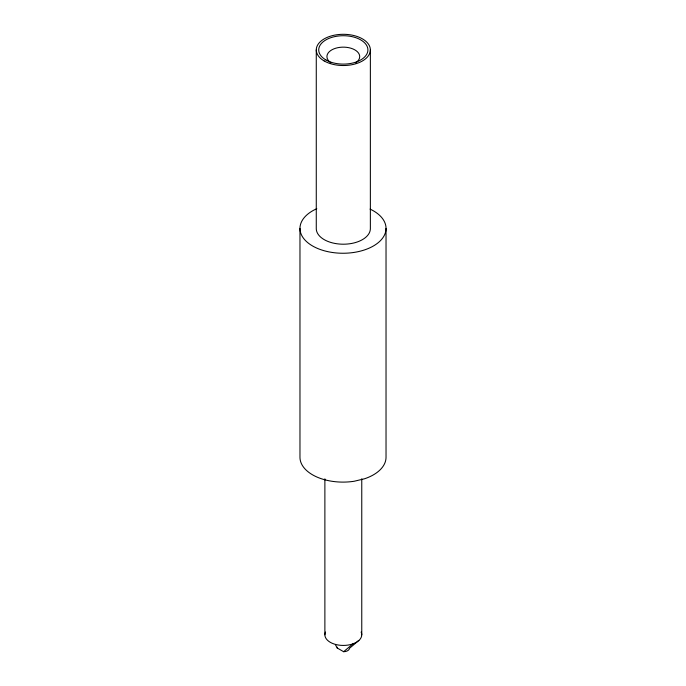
<?xml version="1.0" encoding="UTF-8"?>
<svg xmlns="http://www.w3.org/2000/svg" width="686" height="686" viewBox="0 0 686 686"><rect width="100%" height="100%" fill="white"/><g stroke="black" fill="none" stroke-linecap="round" stroke-linejoin="round"><path stroke-width="1.03" d="M358.872 640.424L349.423 648.356L349.26 649.093A6.148 3.55 0 0 1 344.912 651.606L343.626 651.7L337.212 647.996L337.383 647.258M353.076 643.768L343.626 651.7M335.403 644.72L337.212 647.996M386.029 228.404L386.029 457.27A43.029 24.842 0 0 1 364.515 478.785L354.139 481.263A43.029 24.842 0 0 1 299.971 457.27L299.971 228.404M370.363 49.915L370.363 228.592A27.046 15.615 0 0 1 343.317 244.207A27.046 15.615 0 0 1 316.272 228.592L316.272 49.915M361.762 478.819L361.762 634.79M324.881 478.819L324.881 634.79M330.995 62.846A16.395 9.467 0 0 1 331.981 49.769A16.395 9.467 0 0 1 354.653 49.769A16.395 9.467 0 0 1 355.64 62.846M361.128 632.038A18.445 10.65 0 0 1 359.293 640.115L356.36 642.319L352.535 644.008A18.445 10.65 0 0 1 332.093 643.236A18.445 10.65 0 0 1 325.507 632.038M370.08 209.101A43.029 24.842 0 0 1 374.213 245.511A43.029 24.842 0 0 1 311.024 245.031A43.029 24.842 0 0 1 316.803 208.698M325.936 59.956A24.585 14.192 0 0 0 367.07 53.585A24.585 14.192 0 0 0 336.955 36.204A24.585 14.192 0 0 0 325.936 59.956M324.195 60.96A27.046 15.615 0 0 0 369.445 53.954A27.046 15.615 0 0 0 336.32 34.832A27.046 15.615 0 0 0 324.195 60.96"/></g></svg>
